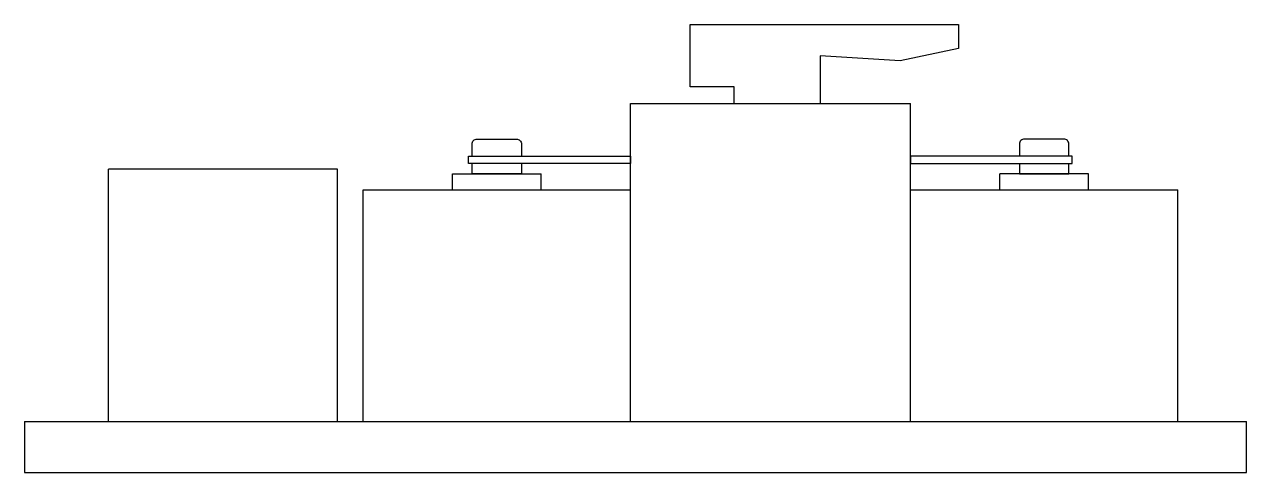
# Model space of a CAD drawing. Extents: x 0 to 480, y 0 to 176.
import ezdxf

# ---------------------------------------------------------------- set-up
doc = ezdxf.new("R2010")
doc.units = 0

# ---------------------------------------------------------------- blocks, each defined once
blk = doc.blocks.new('edfdasgfs')
at = {"color": 7}
for p, q in [((8045.04, -1798.71), (8045.04, -1774.15)), ((8045.04, -1774.15), (8150.37, -1774.15)), ((8150.37, -1774.15), (8150.37, -1783.63)), ((8150.37, -1783.63), (8127.47, -1788.43)), ((8127.47, -1788.43), (8096, -1786.51)), ((8096, -1786.51), (8096, -1805.15)), ((8062.23, -1798.71), (8045.04, -1798.71)), ((8062.23, -1805.15), (8062.23, -1798.71)), ((8021.52, -1805.15), (8131.52, -1805.15)), ((8021.52, -1930.15), (8021.52, -1805.15)), ((8131.52, -1930.15), (8131.52, -1805.15)), ((7816.52, -1930.15), (7816.52, -1830.93)), ((7906.52, -1830.93), (7816.52, -1830.93)), ((7906.52, -1930.15), (7906.52, -1830.93)), ((7951.62, -1839.15), (7951.62, -1832.78)), ((7951.62, -1832.78), (7986.42, -1832.78)), ((7986.42, -1839.15), (7986.42, -1832.78)), ((8166.62, -1839.15), (8166.62, -1832.78)), ((8201.42, -1832.78), (8166.62, -1832.78)), ((8201.42, -1839.15), (8201.42, -1832.78)), ((7916.52, -1930.15), (7916.52, -1839.15)), ((7916.52, -1839.15), (8021.52, -1839.15)), ((8131.52, -1839.15), (8236.52, -1839.15)), ((8236.52, -1930.15), (8236.52, -1839.15)), ((7783.52, -1930.15), (7783.52, -1950.15)), ((7783.52, -1930.15), (8263.52, -1930.15)), ((8263.52, -1950.15), (8263.52, -1930.15)), ((7783.52, -1950.15), (8263.52, -1950.15))]:
    blk.add_line(p, q, dxfattribs=at)
for points in [[(7959.32, -1825.88), (7959.32, -1821.15, -0.414214), (7961.32, -1819.15), (7976.72, -1819.15, -0.414214), (7978.72, -1821.15), (7978.72, -1825.88)], [(8193.72, -1825.88), (8193.72, -1821.15, 0.414214), (8191.72, -1819.15), (8176.32, -1819.15, 0.414214), (8174.32, -1821.15), (8174.32, -1825.88)]]:
    blk.add_lwpolyline(points, format="xyb", dxfattribs=at)
for points in [[(7957.97, -1825.88), (8021.52, -1825.88), (8021.52, -1828.72), (7957.97, -1828.72)], [(8195.07, -1825.88), (8131.52, -1825.88), (8131.52, -1828.72), (8195.07, -1828.72)]]:
    blk.add_lwpolyline(points, close=True, dxfattribs=at)
for points in [[(7978.72, -1828.72), (7978.72, -1832.78), (7959.32, -1832.78), (7959.32, -1828.72)], [(8174.32, -1828.72), (8174.32, -1832.78), (8193.72, -1832.78), (8193.72, -1828.72)]]:
    blk.add_lwpolyline(points, dxfattribs=at)

msp = doc.modelspace()

# ---------------------------------------------------------------- block references
msp.add_blockref('edfdasgfs', (-7783.52, 1950.15))

doc.saveas('drawing.dxf')
